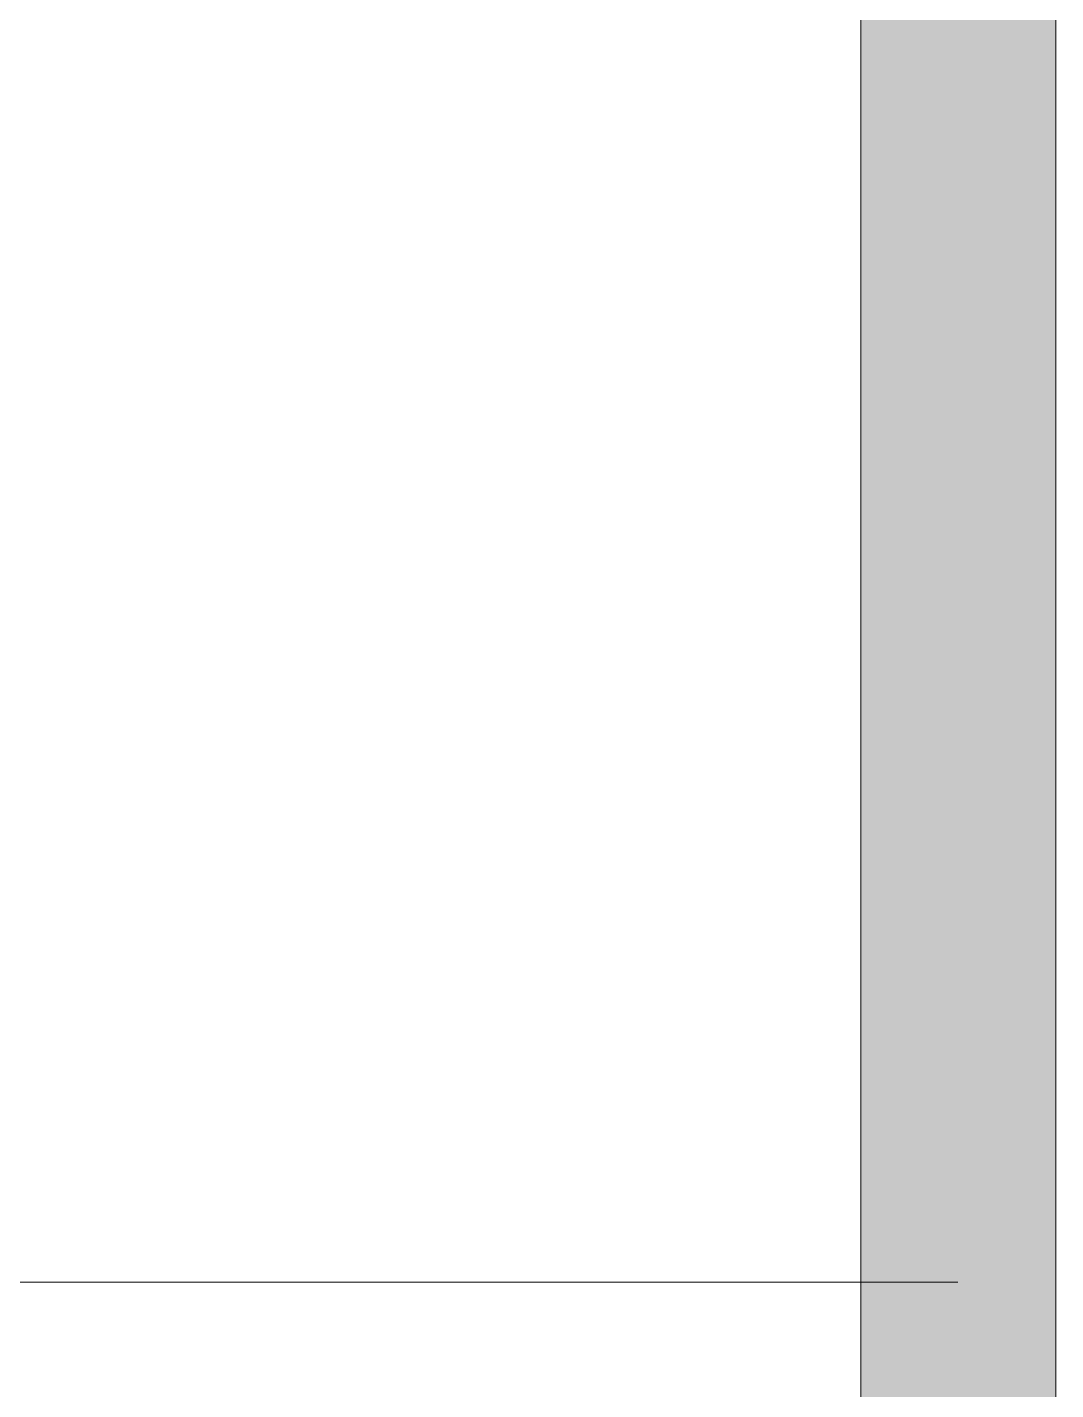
# Model space of a CAD drawing. Header units: millimetres. Extents: x 0 to 586, y 0 to 414.
# Drawn here: x 572.486 to 576.118, y 108.082 to 112.893 of the extents above; entities that cross this region are included whole.
import ezdxf

# ---------------------------------------------------------------- set-up
doc = ezdxf.new("R2010")
doc.units = ezdxf.units.MM

msp = doc.modelspace()

# ---------------------------------------------------------------- hatches: boundary and pattern name
h = msp.add_hatch(color=0)
h.dxf.hatch_style = 2
h.paths.add_polyline_path([(576.117861, 9.514417), (575.429944, 10.205861), (575.429944, 403.877639), (576.117861, 404.569083)])
h = msp.add_hatch(color=0)
h.dxf.hatch_style = 2
h.paths.add_polyline_path([(572.889944, 112.024583), (572.889944, 112.398528)])
h = msp.add_hatch(color=0)
h.dxf.hatch_style = 2
h.paths.add_polyline_path([(572.897, 112.028111), (572.897, 112.398528)])
h = msp.add_hatch(color=0)
h.dxf.hatch_style = 2
h.paths.add_polyline_path([(572.897, 112.028111), (572.897, 112.398528)])
h = msp.add_hatch(color=0)
h.dxf.hatch_style = 2
h.paths.add_polyline_path([(572.897, 112.028111), (572.897, 112.398528)])
h = msp.add_hatch(color=0)
h.dxf.hatch_style = 2
h.paths.add_polyline_path([(572.805278, 111.932861), (572.805278, 112.377361)])
h = msp.add_hatch(color=0)
h.dxf.hatch_style = 2
h.paths.add_polyline_path([(572.812333, 111.936389), (572.812333, 112.380889)])
h = msp.add_hatch(color=0)
h.dxf.hatch_style = 2
h.paths.add_polyline_path([(572.812333, 111.936389), (572.812333, 112.380889)])
h = msp.add_hatch(color=0)
h.dxf.hatch_style = 2
h.paths.add_polyline_path([(572.815861, 111.936389), (572.815861, 112.380889)])
h = msp.add_hatch(color=0)
h.dxf.hatch_style = 2
h.paths.add_polyline_path([(572.978139, 112.102194), (572.978139, 112.366778)])
h = msp.add_hatch(color=0)
h.dxf.hatch_style = 2
h.paths.add_polyline_path([(572.981667, 112.10925), (572.981667, 112.342083)])
h = msp.add_hatch(color=0)
h.dxf.hatch_style = 2
h.paths.add_polyline_path([(572.988722, 112.116306), (572.988722, 112.310333)])
h = msp.add_hatch(color=0)
h.dxf.hatch_style = 2
h.paths.add_polyline_path([(572.99225, 112.123361), (572.99225, 112.296222)])
h = msp.add_hatch(color=0)
h.dxf.hatch_style = 2
h.paths.add_polyline_path([(572.794694, 111.929333), (572.794694, 112.232722)])
h = msp.add_hatch(color=0)
h.dxf.hatch_style = 2
h.paths.add_polyline_path([(572.759417, 111.91875), (572.759417, 112.105722)])
h = msp.add_hatch(color=0)
h.dxf.hatch_style = 2
h.paths.add_polyline_path([(572.766472, 111.922278), (572.766472, 112.10925)])
h = msp.add_hatch(color=0)
h.dxf.hatch_style = 2
h.paths.add_polyline_path([(572.787639, 111.925806), (572.787639, 112.116306)])
h = msp.add_hatch(color=0)
h.dxf.hatch_style = 2
h.paths.add_polyline_path([(572.695917, 111.901111), (572.695917, 112.0775)])
h = msp.add_hatch(color=0)
h.dxf.hatch_style = 2
h.paths.add_polyline_path([(572.695917, 111.901111), (572.695917, 112.0775)])
h = msp.add_hatch(color=0)
h.dxf.hatch_style = 2
h.paths.add_polyline_path([(572.695917, 111.897583), (572.695917, 112.073972)])
h = msp.add_hatch(color=0)
h.dxf.hatch_style = 2
h.paths.add_polyline_path([(572.695917, 111.897583), (572.695917, 112.073972)])
h = msp.add_hatch(color=0)
h.dxf.hatch_style = 2
h.paths.add_polyline_path([(572.695917, 111.897583), (572.695917, 112.073972)])
h = msp.add_hatch(color=0)
h.dxf.hatch_style = 2
h.paths.add_polyline_path([(572.699444, 111.901111), (572.699444, 112.0775)])
h = msp.add_hatch(color=0)
h.dxf.hatch_style = 2
h.paths.add_polyline_path([(572.5795, 111.865833), (572.5795, 112.010472)])
h = msp.add_hatch(color=0)
h.dxf.hatch_style = 2
h.paths.add_polyline_path([(572.5795, 111.865833), (572.5795, 112.010472)])
h = msp.add_hatch(color=0)
h.dxf.hatch_style = 2
h.paths.add_polyline_path([(572.583028, 111.865833), (572.583028, 112.010472)])
h = msp.add_hatch(color=0)
h.dxf.hatch_style = 2
h.paths.add_polyline_path([(572.583028, 111.865833), (572.583028, 112.010472)])
h = msp.add_hatch(color=0)
h.dxf.hatch_style = 2
h.paths.add_polyline_path([(572.583028, 111.865833), (572.583028, 112.010472)])
h = msp.add_hatch(color=0)
h.dxf.hatch_style = 2
h.paths.add_polyline_path([(572.604194, 111.872889), (572.604194, 112.024583)])
h = msp.add_hatch(color=0)
h.dxf.hatch_style = 2
h.paths.add_polyline_path([(572.604194, 111.872889), (572.604194, 112.024583)])
h = msp.add_hatch(color=0)
h.dxf.hatch_style = 2
h.paths.add_polyline_path([(572.604194, 111.872889), (572.604194, 112.024583)])
h = msp.add_hatch(color=0)
h.dxf.hatch_style = 2
h.paths.add_polyline_path([(572.607722, 111.872889), (572.607722, 112.024583)])
h = msp.add_hatch(color=0)
h.dxf.hatch_style = 2
h.paths.add_polyline_path([(572.494833, 111.805861), (572.494833, 112.003417)])
h = msp.add_hatch(color=0)
h.dxf.hatch_style = 2
h.paths.add_polyline_path([(572.494833, 111.809389), (572.494833, 112.003417)])
h = msp.add_hatch(color=0)
h.dxf.hatch_style = 2
h.paths.add_polyline_path([(572.494833, 111.809389), (572.494833, 112.003417)])
h = msp.add_hatch(color=0)
h.dxf.hatch_style = 2
h.paths.add_polyline_path([(572.498361, 111.809389), (572.498361, 112.003417)])
h = msp.add_hatch(color=0)
h.dxf.hatch_style = 2
h.paths.add_polyline_path([(572.498361, 111.809389), (572.498361, 112.003417)])
h = msp.add_hatch(color=0)
h.dxf.hatch_style = 2
h.paths.add_polyline_path([(572.498361, 111.812917), (572.498361, 112.003417)])
h = msp.add_hatch(color=0)
h.dxf.hatch_style = 2
h.paths.add_polyline_path([(572.544222, 111.851722), (572.544222, 112.006944)])
h = msp.add_hatch(color=0)
h.dxf.hatch_style = 2
h.paths.add_polyline_path([(572.544222, 111.85525), (572.544222, 112.006944)])
h = msp.add_hatch(color=0)
h.dxf.hatch_style = 2
h.paths.add_polyline_path([(572.544222, 111.85525), (572.544222, 112.006944)])
h = msp.add_hatch(color=0)
h.dxf.hatch_style = 2
h.paths.add_polyline_path([(572.551278, 111.85525), (572.551278, 112.006944)])
h = msp.add_hatch(color=0)
h.dxf.hatch_style = 2
h.paths.add_polyline_path([(572.565389, 111.858778), (572.565389, 112.006944)])
h = msp.add_hatch(color=0)
h.dxf.hatch_style = 2
h.paths.add_polyline_path([(572.568917, 111.862306), (572.568917, 112.006944)])
h = msp.add_hatch(color=0)
h.dxf.hatch_style = 2
h.paths.add_polyline_path([(572.568917, 111.862306), (572.568917, 112.006944)])
h = msp.add_hatch(color=0)
h.dxf.hatch_style = 2
h.paths.add_polyline_path([(572.572444, 111.862306), (572.572444, 112.006944)])
h = msp.add_hatch(color=0)
h.dxf.hatch_style = 2
h.paths.add_polyline_path([(572.572444, 111.862306), (572.572444, 112.006944)])
h = msp.add_hatch(color=0)
h.dxf.hatch_style = 2
h.paths.add_polyline_path([(572.575972, 111.862306), (572.575972, 112.006944)])
h = msp.add_hatch(color=0)
h.dxf.hatch_style = 2
h.paths.add_polyline_path([(572.575972, 111.862306), (572.575972, 112.006944)])
h = msp.add_hatch(color=0)
h.dxf.hatch_style = 2
h.paths.add_polyline_path([(572.494833, 109.290556), (572.494833, 111.597722)])
h = msp.add_hatch(color=0)
h.dxf.hatch_style = 2
h.paths.add_polyline_path([(572.494833, 110.348889), (572.494833, 111.597722)])
h = msp.add_hatch(color=0)
h.dxf.hatch_style = 2
h.paths.add_polyline_path([(572.498361, 110.355944), (572.498361, 111.60125)])
h = msp.add_hatch(color=0)
h.dxf.hatch_style = 2
h.paths.add_polyline_path([(572.498361, 110.355944), (572.498361, 111.60125)])
h = msp.add_hatch(color=0)
h.dxf.hatch_style = 2
h.paths.add_polyline_path([(572.498361, 110.359472), (572.498361, 111.60125)])
h = msp.add_hatch(color=0)
h.dxf.hatch_style = 2
h.paths.add_polyline_path([(572.544222, 110.447667), (572.544222, 111.573028)])
h = msp.add_hatch(color=0)
h.dxf.hatch_style = 2
h.paths.add_polyline_path([(572.544222, 110.451194), (572.544222, 111.573028)])
h = msp.add_hatch(color=0)
h.dxf.hatch_style = 2
h.paths.add_polyline_path([(572.551278, 110.472361), (572.551278, 111.565972)])
h = msp.add_hatch(color=0)
h.dxf.hatch_style = 2
h.paths.add_polyline_path([(572.565389, 110.772222), (572.565389, 111.551861)])
h = msp.add_hatch(color=0)
h.dxf.hatch_style = 2
h.paths.add_polyline_path([(572.568917, 110.772222), (572.568917, 111.548333)])
h = msp.add_hatch(color=0)
h.dxf.hatch_style = 2
h.paths.add_polyline_path([(572.568917, 110.772222), (572.568917, 111.548333)])
h = msp.add_hatch(color=0)
h.dxf.hatch_style = 2
h.paths.add_polyline_path([(572.572444, 110.77575), (572.572444, 111.548333)])
h = msp.add_hatch(color=0)
h.dxf.hatch_style = 2
h.paths.add_polyline_path([(572.572444, 110.77575), (572.572444, 111.548333)])
h = msp.add_hatch(color=0)
h.dxf.hatch_style = 2
h.paths.add_polyline_path([(572.575972, 110.77575), (572.575972, 111.484833)])
h = msp.add_hatch(color=0)
h.dxf.hatch_style = 2
h.paths.add_polyline_path([(572.5795, 110.779278), (572.5795, 111.438972)])
h = msp.add_hatch(color=0)
h.dxf.hatch_style = 2
h.paths.add_polyline_path([(572.766472, 111.1885), (572.766472, 111.386056)])
h = msp.add_hatch(color=0)
h.dxf.hatch_style = 2
h.paths.add_polyline_path([(572.794694, 111.153222), (572.794694, 111.386056)])
h = msp.add_hatch(color=0)
h.dxf.hatch_style = 2
h.paths.add_polyline_path([(572.794694, 111.153222), (572.794694, 111.386056)])
h = msp.add_hatch(color=0)
h.dxf.hatch_style = 2
h.paths.add_polyline_path([(572.794694, 111.149694), (572.794694, 111.386056)])
h = msp.add_hatch(color=0)
h.dxf.hatch_style = 2
h.paths.add_polyline_path([(572.805278, 110.881583), (572.805278, 111.386056)])
h = msp.add_hatch(color=0)
h.dxf.hatch_style = 2
h.paths.add_polyline_path([(572.812333, 110.881583), (572.812333, 111.386056)])
h = msp.add_hatch(color=0)
h.dxf.hatch_style = 2
h.paths.add_polyline_path([(572.812333, 110.881583), (572.812333, 111.386056)])
h = msp.add_hatch(color=0)
h.dxf.hatch_style = 2
h.paths.add_polyline_path([(572.815861, 110.885111), (572.815861, 111.386056)])
h = msp.add_hatch(color=0)
h.dxf.hatch_style = 2
h.paths.add_polyline_path([(572.889944, 110.913333), (572.889944, 111.386056)])
h = msp.add_hatch(color=0)
h.dxf.hatch_style = 2
h.paths.add_polyline_path([(572.897, 110.916861), (572.897, 111.382528)])
h = msp.add_hatch(color=0)
h.dxf.hatch_style = 2
h.paths.add_polyline_path([(572.897, 110.916861), (572.897, 111.382528)])
h = msp.add_hatch(color=0)
h.dxf.hatch_style = 2
h.paths.add_polyline_path([(572.897, 110.916861), (572.897, 111.382528)])
h = msp.add_hatch(color=0)
h.dxf.hatch_style = 2
h.paths.add_polyline_path([(572.583028, 111.079139), (572.583028, 111.34725)])
h = msp.add_hatch(color=0)
h.dxf.hatch_style = 2
h.paths.add_polyline_path([(572.604194, 111.15675), (572.604194, 111.343722)])
h = msp.add_hatch(color=0)
h.dxf.hatch_style = 2
h.paths.add_polyline_path([(572.607722, 111.170861), (572.607722, 111.343722)])
h = msp.add_hatch(color=0)
h.dxf.hatch_style = 2
h.paths.add_polyline_path([(572.695917, 111.195556), (572.695917, 111.375472)])
h = msp.add_hatch(color=0)
h.dxf.hatch_style = 2
h.paths.add_polyline_path([(572.695917, 111.195556), (572.695917, 111.375472)])
h = msp.add_hatch(color=0)
h.dxf.hatch_style = 2
h.paths.add_polyline_path([(572.695917, 111.195556), (572.695917, 111.371944)])
h = msp.add_hatch(color=0)
h.dxf.hatch_style = 2
h.paths.add_polyline_path([(572.695917, 111.195556), (572.695917, 111.371944)])
h = msp.add_hatch(color=0)
h.dxf.hatch_style = 2
h.paths.add_polyline_path([(572.695917, 111.195556), (572.695917, 111.371944)])
h = msp.add_hatch(color=0)
h.dxf.hatch_style = 2
h.paths.add_polyline_path([(572.699444, 111.199083), (572.699444, 111.375472)])
h = msp.add_hatch(color=0)
h.dxf.hatch_style = 2
h.paths.add_polyline_path([(572.978139, 110.945083), (572.978139, 111.357833)])
h = msp.add_hatch(color=0)
h.dxf.hatch_style = 2
h.paths.add_polyline_path([(572.981667, 110.945083), (572.981667, 111.357833)])
h = msp.add_hatch(color=0)
h.dxf.hatch_style = 2
h.paths.add_polyline_path([(572.981667, 110.945083), (572.981667, 111.357833)])
h = msp.add_hatch(color=0)
h.dxf.hatch_style = 2
h.paths.add_polyline_path([(572.988722, 110.948611), (572.988722, 111.354306)])
h = msp.add_hatch(color=0)
h.dxf.hatch_style = 2
h.paths.add_polyline_path([(572.988722, 110.948611), (572.988722, 111.354306)])
h = msp.add_hatch(color=0)
h.dxf.hatch_style = 2
h.paths.add_polyline_path([(572.99225, 110.952139), (572.99225, 111.354306)])
h = msp.add_hatch(color=0)
h.dxf.hatch_style = 2
h.paths.add_polyline_path([(572.99225, 110.952139), (572.99225, 111.354306)])
h = msp.add_hatch(color=0)
h.dxf.hatch_style = 2
h.paths.add_polyline_path([(572.999306, 110.952139), (572.999306, 111.329611)])
h = msp.add_hatch(color=0)
h.dxf.hatch_style = 2
h.paths.add_polyline_path([(572.583028, 110.779278), (572.583028, 111.079139)])
h = msp.add_hatch(color=0)
h.dxf.hatch_style = 2
h.paths.add_polyline_path([(572.583028, 110.779278), (572.583028, 111.079139)])
h = msp.add_hatch(color=0)
h.dxf.hatch_style = 2
h.paths.add_polyline_path([(572.794694, 110.878056), (572.794694, 111.047389)])
h = msp.add_hatch(color=0)
h.dxf.hatch_style = 2
h.paths.add_polyline_path([(572.604194, 110.789861), (572.604194, 111.001528)])
h = msp.add_hatch(color=0)
h.dxf.hatch_style = 2
h.paths.add_polyline_path([(572.604194, 110.793389), (572.604194, 110.998)])
h = msp.add_hatch(color=0)
h.dxf.hatch_style = 2
h.paths.add_polyline_path([(572.604194, 110.793389), (572.604194, 110.998)])
h = msp.add_hatch(color=0)
h.dxf.hatch_style = 2
h.paths.add_polyline_path([(572.607722, 110.793389), (572.607722, 110.998)])
h = msp.add_hatch(color=0)
h.dxf.hatch_style = 2
h.paths.add_polyline_path([(572.787639, 110.874528), (572.787639, 111.019167)])
h = msp.add_hatch(color=0)
h.dxf.hatch_style = 2
h.paths.add_polyline_path([(572.794694, 110.878056), (572.794694, 111.043861)])
h = msp.add_hatch(color=0)
h.dxf.hatch_style = 2
h.paths.add_polyline_path([(572.695917, 110.83925), (572.695917, 110.96625)])
h = msp.add_hatch(color=0)
h.dxf.hatch_style = 2
h.paths.add_polyline_path([(572.695917, 110.83925), (572.695917, 110.96625)])
h = msp.add_hatch(color=0)
h.dxf.hatch_style = 2
h.paths.add_polyline_path([(572.695917, 110.83925), (572.695917, 110.96625)])
h = msp.add_hatch(color=0)
h.dxf.hatch_style = 2
h.paths.add_polyline_path([(572.695917, 110.83925), (572.695917, 110.96625)])
h = msp.add_hatch(color=0)
h.dxf.hatch_style = 2
h.paths.add_polyline_path([(572.695917, 110.83925), (572.695917, 110.96625)])
h = msp.add_hatch(color=0)
h.dxf.hatch_style = 2
h.paths.add_polyline_path([(572.699444, 110.842778), (572.699444, 110.96625)])
h = msp.add_hatch(color=0)
h.dxf.hatch_style = 2
h.paths.add_polyline_path([(572.759417, 110.863944), (572.759417, 110.96625)])
h = msp.add_hatch(color=0)
h.dxf.hatch_style = 2
h.paths.add_polyline_path([(572.766472, 110.867472), (572.766472, 110.96625)])
h = msp.add_hatch(color=0)
h.dxf.hatch_style = 2
h.paths.add_polyline_path([(572.978139, 110.539389), (572.978139, 110.768694)])
h = msp.add_hatch(color=0)
h.dxf.hatch_style = 2
h.paths.add_polyline_path([(572.981667, 110.539389), (572.981667, 110.768694)])
h = msp.add_hatch(color=0)
h.dxf.hatch_style = 2
h.paths.add_polyline_path([(572.981667, 110.539389), (572.981667, 110.768694)])
h = msp.add_hatch(color=0)
h.dxf.hatch_style = 2
h.paths.add_polyline_path([(572.988722, 110.539389), (572.988722, 110.768694)])
h = msp.add_hatch(color=0)
h.dxf.hatch_style = 2
h.paths.add_polyline_path([(572.988722, 110.539389), (572.988722, 110.768694)])
h = msp.add_hatch(color=0)
h.dxf.hatch_style = 2
h.paths.add_polyline_path([(572.99225, 110.539389), (572.99225, 110.768694)])
h = msp.add_hatch(color=0)
h.dxf.hatch_style = 2
h.paths.add_polyline_path([(572.99225, 110.539389), (572.99225, 110.768694)])
h = msp.add_hatch(color=0)
h.dxf.hatch_style = 2
h.paths.add_polyline_path([(572.999306, 110.539389), (572.999306, 110.765167)])
h = msp.add_hatch(color=0)
h.dxf.hatch_style = 2
h.paths.add_polyline_path([(572.999306, 110.539389), (572.999306, 110.765167)])
h = msp.add_hatch(color=0)
h.dxf.hatch_style = 2
h.paths.add_polyline_path([(573.002833, 110.539389), (573.002833, 110.765167)])
h = msp.add_hatch(color=0)
h.dxf.hatch_style = 2
h.paths.add_polyline_path([(572.889944, 110.539389), (572.889944, 110.744)])
h = msp.add_hatch(color=0)
h.dxf.hatch_style = 2
h.paths.add_polyline_path([(572.897, 110.539389), (572.897, 110.751056)])
h = msp.add_hatch(color=0)
h.dxf.hatch_style = 2
h.paths.add_polyline_path([(572.897, 110.539389), (572.897, 110.751056)])
h = msp.add_hatch(color=0)
h.dxf.hatch_style = 2
h.paths.add_polyline_path([(572.897, 110.539389), (572.897, 110.751056)])
h = msp.add_hatch(color=0)
h.dxf.hatch_style = 2
h.paths.add_polyline_path([(572.565389, 110.528806), (572.565389, 110.687556)])
h = msp.add_hatch(color=0)
h.dxf.hatch_style = 2
h.paths.add_polyline_path([(572.568917, 110.528806), (572.568917, 110.662861)])
h = msp.add_hatch(color=0)
h.dxf.hatch_style = 2
h.paths.add_polyline_path([(572.572444, 110.528806), (572.572444, 110.662861)])
h = msp.add_hatch(color=0)
h.dxf.hatch_style = 2
h.paths.add_polyline_path([(572.572444, 110.528806), (572.572444, 110.662861)])
h = msp.add_hatch(color=0)
h.dxf.hatch_style = 2
h.paths.add_polyline_path([(572.575972, 110.528806), (572.575972, 110.666389)])
h = msp.add_hatch(color=0)
h.dxf.hatch_style = 2
h.paths.add_polyline_path([(572.575972, 110.528806), (572.575972, 110.666389)])
h = msp.add_hatch(color=0)
h.dxf.hatch_style = 2
h.paths.add_polyline_path([(572.5795, 110.528806), (572.5795, 110.666389)])
h = msp.add_hatch(color=0)
h.dxf.hatch_style = 2
h.paths.add_polyline_path([(572.5795, 110.528806), (572.5795, 110.666389)])
h = msp.add_hatch(color=0)
h.dxf.hatch_style = 2
h.paths.add_polyline_path([(572.583028, 110.528806), (572.583028, 110.666389)])
h = msp.add_hatch(color=0)
h.dxf.hatch_style = 2
h.paths.add_polyline_path([(572.583028, 110.528806), (572.583028, 110.666389)])
h = msp.add_hatch(color=0)
h.dxf.hatch_style = 2
h.paths.add_polyline_path([(572.583028, 110.528806), (572.583028, 110.666389)])
h = msp.add_hatch(color=0)
h.dxf.hatch_style = 2
h.paths.add_polyline_path([(572.604194, 110.532333), (572.604194, 110.669917)])
h = msp.add_hatch(color=0)
h.dxf.hatch_style = 2
h.paths.add_polyline_path([(572.604194, 110.532333), (572.604194, 110.669917)])
h = msp.add_hatch(color=0)
h.dxf.hatch_style = 2
h.paths.add_polyline_path([(572.604194, 110.532333), (572.604194, 110.669917)])
h = msp.add_hatch(color=0)
h.dxf.hatch_style = 2
h.paths.add_polyline_path([(572.607722, 110.532333), (572.607722, 110.669917)])
h = msp.add_hatch(color=0)
h.dxf.hatch_style = 2
h.paths.add_polyline_path([(572.695917, 110.532333), (572.695917, 110.6805)])
h = msp.add_hatch(color=0)
h.dxf.hatch_style = 2
h.paths.add_polyline_path([(572.695917, 110.532333), (572.695917, 110.6805)])
h = msp.add_hatch(color=0)
h.dxf.hatch_style = 2
h.paths.add_polyline_path([(572.695917, 110.532333), (572.695917, 110.6805)])
h = msp.add_hatch(color=0)
h.dxf.hatch_style = 2
h.paths.add_polyline_path([(572.695917, 110.532333), (572.695917, 110.6805)])
h = msp.add_hatch(color=0)
h.dxf.hatch_style = 2
h.paths.add_polyline_path([(572.695917, 110.532333), (572.695917, 110.6805)])
h = msp.add_hatch(color=0)
h.dxf.hatch_style = 2
h.paths.add_polyline_path([(572.699444, 110.532333), (572.699444, 110.6805)])
h = msp.add_hatch(color=0)
h.dxf.hatch_style = 2
h.paths.add_polyline_path([(572.759417, 110.535861), (572.759417, 110.6805)])
h = msp.add_hatch(color=0)
h.dxf.hatch_style = 2
h.paths.add_polyline_path([(572.766472, 110.535861), (572.766472, 110.6805)])
h = msp.add_hatch(color=0)
h.dxf.hatch_style = 2
h.paths.add_polyline_path([(572.787639, 110.535861), (572.787639, 110.6805)])
h = msp.add_hatch(color=0)
h.dxf.hatch_style = 2
h.paths.add_polyline_path([(572.794694, 110.535861), (572.794694, 110.6805)])
h = msp.add_hatch(color=0)
h.dxf.hatch_style = 2
h.paths.add_polyline_path([(572.794694, 110.535861), (572.794694, 110.6805)])
h = msp.add_hatch(color=0)
h.dxf.hatch_style = 2
h.paths.add_polyline_path([(572.794694, 110.535861), (572.794694, 110.6805)])
h = msp.add_hatch(color=0)
h.dxf.hatch_style = 2
h.paths.add_polyline_path([(572.805278, 110.535861), (572.805278, 110.6805)])
h = msp.add_hatch(color=0)
h.dxf.hatch_style = 2
h.paths.add_polyline_path([(572.812333, 110.535861), (572.812333, 110.6805)])
h = msp.add_hatch(color=0)
h.dxf.hatch_style = 2
h.paths.add_polyline_path([(572.812333, 110.535861), (572.812333, 110.6805)])
h = msp.add_hatch(color=0)
h.dxf.hatch_style = 2
h.paths.add_polyline_path([(572.815861, 110.535861), (572.815861, 110.684028)])

# ---------------------------------------------------------------- linework, layer by layer
at = {"color": 0, "lineweight": 0}
msp.add_lwpolyline([(576.117861, 9.514417), (575.429944, 10.205861), (575.429944, 403.877639), (576.117861, 404.569083)], close=True, dxfattribs=at)
msp.add_lwpolyline([(551.550417, 108.461528), (575.772139, 108.461528)], dxfattribs=at)

doc.saveas('drawing.dxf')
